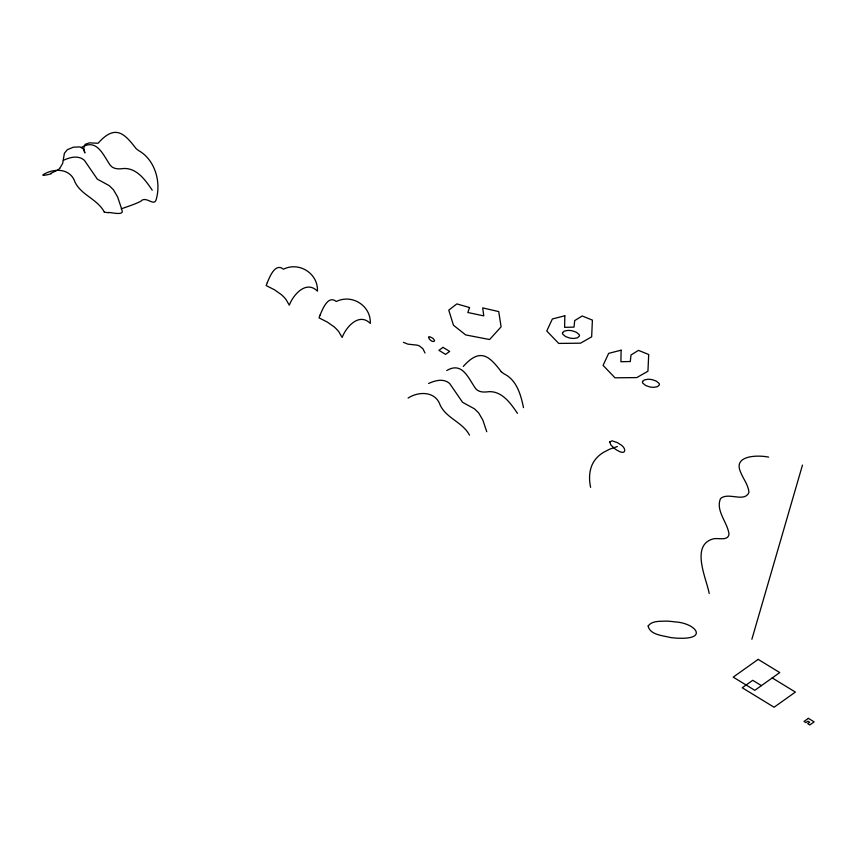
<?xml version="1.0" encoding="UTF-8"?>
<svg xmlns="http://www.w3.org/2000/svg" width="857" height="857" viewBox="0 0 857 857"><rect width="100%" height="100%" fill="white"/><g stroke="black" fill="none" stroke-linecap="round" stroke-linejoin="round"><path stroke-width="1.29" d="M59.744 168.4L62.657 163.408L64.414 153.264L67.339 149.675L73.381 147.19L79.98 146.911L83.6 149.097L84.875 152.942L83.707 148.111L85.154 144.33L89.439 142.862L98.062 143.258C115.084 124.104 124.169 133.06 135.995 148.486A22.207 16.315 54.6 0 0 138.888 150.725C154.849 159.841 161.148 181.577 156.381 198.792C154.646 207.833 146.086 195.096 140.773 201.288C134.56 204.459 127.672 206.494 121.287 208.829C126.108 216.446 112.374 212.397 108.4 212.482M751.878 639.258L802.473 465.094M463.305 366.432C480.327 347.278 489.411 356.233 501.238 371.659M58.051 169.911L50.788 173.35M42.85 174.892C53.616 167.908 70.295 167.993 74.955 182.005C81.233 195.203 97.409 199.017 104.254 211.958M408.093 398.066C418.859 391.081 435.538 391.167 440.198 405.179C446.476 418.377 462.651 422.19 469.497 435.131M63.354 160.302C68.774 157.902 75.191 155.749 80.986 158.159A11.302 8.302 54.6 0 1 84.457 160.42L97.334 179.145L109.171 185.615L113.435 189.751L117.634 196.992L121.512 208.551M428.596 383.475C434.017 381.076 440.434 378.923 446.229 381.333A11.302 8.302 54.6 0 1 449.7 383.593L462.576 402.319L474.414 408.789L478.677 412.924L482.877 420.166L486.755 431.724M81.49 147.393C97.248 137.902 103.322 155.599 110.414 165.444C113.745 169.504 119.294 169.086 123.954 168.486C137.099 168.09 145.658 180.495 152.214 190.168M446.733 370.567C462.491 361.076 468.565 378.773 475.656 388.617C478.988 392.677 484.537 392.26 489.197 391.66C502.341 391.263 510.901 403.668 517.457 413.342M617.394 446.54L609.691 449.164L603.232 452.507A65.411 38.351 16.2 0 0 595.883 458.827C589.22 466.637 588.513 477.703 590.612 487.354M768.643 457.135C758.574 454.992 733.121 454.917 740.405 471.693C743.051 478.645 748.322 484.783 748.954 492.4C744.412 502.973 728.332 491.661 720.512 498.581C715.359 510.772 727.561 522.277 729.039 534.232C727.936 541.378 718.134 537.596 713.313 538.86C690.11 545.031 706.554 578.807 709.21 593.515M403.443 342.329L407.878 344.128L417.295 345.178A6.888 4.039 16.2 0 1 419.373 345.939L422.876 348.66L425.008 352.988M772.232 677.93L795.382 692.081L774.085 707.229L742.237 687.764L752.725 680.308L761.412 685.621M523.509 407.643C520.874 394.927 516.803 380.09 504.13 373.898A22.207 16.315 54.6 0 1 501.238 371.659M108.518 212.707A43.246 6.428 7.7 0 1 104.243 212.172M59.69 168.379A27.97 16.926 18.5 0 1 57.987 169.868M51.216 173.757A42.304 24.842 16.6 0 1 43.204 175.406M564.827 315.794L564.602 327.331L574.019 327.128L574.704 320.582L582.192 315.976L592.401 320.122L591.651 336.833L580.51 343.186L558.721 343.421L546.777 330.984L552.369 318.965L564.827 315.794M621.121 350.192L620.897 361.729L630.313 361.525L630.998 354.98L638.486 350.374L648.695 354.519L647.946 371.231L636.805 377.583L615.015 377.819L603.071 365.382L608.663 353.363L621.121 350.192M428.521 337.251L429.293 338.986A7.938 4.649 16.2 0 0 430.707 340.315C431.949 342.104 436.267 341.997 433.781 339.318A7.938 4.649 16.2 0 0 432.367 337.99L429.743 336.726L428.521 337.251M648.16 626.017C649.895 634.898 662.772 635.508 670.035 637.447A47.788 28.024 16.2 0 0 678.915 638.24C708.943 639.301 695.081 622.857 674.995 621.914A47.788 28.024 16.2 0 0 666.114 621.111C660.179 621.443 651.984 620.522 648.16 626.017M609.766 441.891L610.87 445.008L615.058 448.939A21.05 15.469 54.6 0 0 617.833 450.643C626.756 455.978 626.553 447.493 619.718 444.14A21.05 15.469 54.6 0 0 616.944 442.448L612.08 440.841L609.766 441.891M562.653 332.527L562.546 332.87A4.606 2.7 16.2 0 0 562.845 334.294L565.609 336.597L569.455 337.958A11.934 6.995 16.2 0 0 574.104 338.429L577.532 337.808L579.428 335.987A4.606 2.7 16.2 0 0 579.128 334.562L576.365 332.27L572.519 330.898A11.934 6.995 16.2 0 0 567.87 330.427L564.442 331.048L562.653 332.527M642.6 381.376L642.493 381.729A4.606 2.7 16.2 0 0 642.793 383.154L645.557 385.446L649.413 386.818A11.934 6.995 16.2 0 0 654.052 387.289L657.48 386.657L659.376 384.836A4.606 2.7 16.2 0 0 659.076 383.411L656.312 381.119L652.466 379.747A11.934 6.995 16.2 0 0 647.828 379.276L644.389 379.908L642.6 381.376M469.54 307.545L467.815 312.505L483.787 315.879L482.695 307.877L498.742 311.605L501.099 326.849L489.604 339.533L465.705 334.926L453.46 325.232L448.768 310.148L456.845 303.903L469.54 307.545M267.298 282.639L266.163 285.574L274.497 289.784L281.128 294.465A34.655 20.322 16.2 0 1 286.067 299.596L289.302 305.188C293.201 294.604 306.377 279.843 317.454 291.166C318.258 273.426 299.157 261.417 283.442 269.194C275.279 262.467 269.709 276.832 267.298 282.639M320.154 314.926L319.008 317.861L327.353 322.082L333.984 326.753A34.655 20.322 16.2 0 1 338.922 331.895L342.157 337.487C346.057 326.903 359.222 312.141 370.31 323.464C371.102 305.713 352.002 293.715 336.287 301.493C328.124 294.765 322.564 309.131 320.154 314.926M443.058 347.374L438.923 350.309L445.554 354.37L449.689 351.424L443.058 347.374M758.166 659.376L733.206 677.126L754.813 690.324L779.763 672.574L758.166 659.376M808.365 718.348L804.027 721.433L805.987 722.622L807.958 721.219L809.683 722.28L807.723 723.683L809.811 724.968L814.15 721.883L808.365 718.348"/></g></svg>
